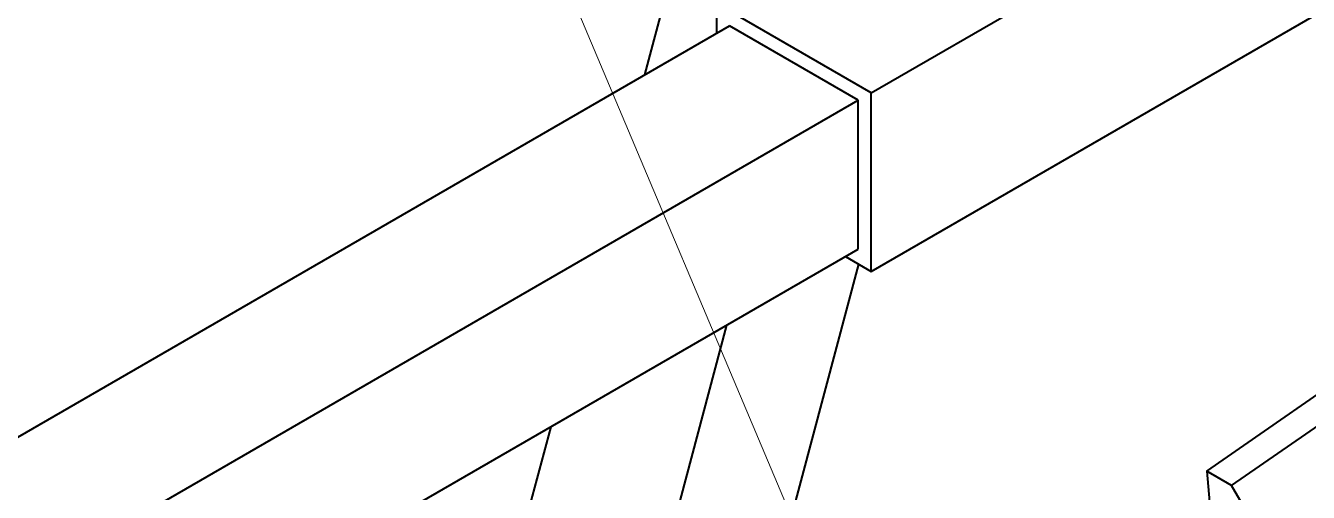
# Model space of a CAD drawing. Header units: millimetres. Extents: x -250 to 3947, y -1468 to 870.
# Drawn here: x 1615.56 to 1650.76, y 184.88 to 197.68 of the extents above; entities that cross this region are included whole.
import ezdxf

# ---------------------------------------------------------------- set-up
doc = ezdxf.new("R2010")
doc.units = ezdxf.units.MM

msp = doc.modelspace()

# ---------------------------------------------------------------- linework, layer by layer
at = {"color": 6, "lineweight": 15}
msp.add_line((1639.0215, 178.3962), (1578.4256, 322.0231), dxfattribs=at)
at = {"color": 7, "linetype": 'Continuous', "lineweight": 40}
for p, q in [((1635.2981, 206.6738), (1632.5389, 196.3268)), ((1638.7606, 190.9373), (1656.4383, 201.1424)), ((1638.7606, 195.8366), (1645.8317, 199.9186)), ((1638.7606, 195.8366), (1634.518, 198.2858)), ((1634.518, 198.2858), (1634.518, 197.4693)), ((1584.6466, 168.6792), (1634.8715, 197.6734)), ((1638.4071, 195.6324), (1634.8715, 197.6734)), ((1638.7606, 190.9373), (1638.7606, 195.8366)), ((1616.4159, 182.9372), (1638.4071, 195.6324)), ((1638.4071, 191.5497), (1638.4071, 195.6324)), ((1619.952, 180.8958), (1638.4071, 191.5497)), ((1636.4471, 183.7463), (1638.4175, 191.1354)), ((1638.0535, 191.3456), (1638.7606, 190.9373)), ((1634.7876, 189.4602), (1631.892, 178.6018)), ((1647.9673, 185.4603), (1651.1336, 187.6523)), ((1648.65, 185.0661), (1651.8163, 187.2582)), ((1629.9654, 186.6764), (1628.3564, 180.6428)), ((1648.65, 185.0661), (1647.9673, 185.4603)), ((1647.9673, 185.4603), (1648.0624, 184.4116)), ((1649.5177, 183.5715), (1648.65, 185.0661))]:
    msp.add_line(p, q, dxfattribs=at)

doc.saveas('drawing.dxf')
